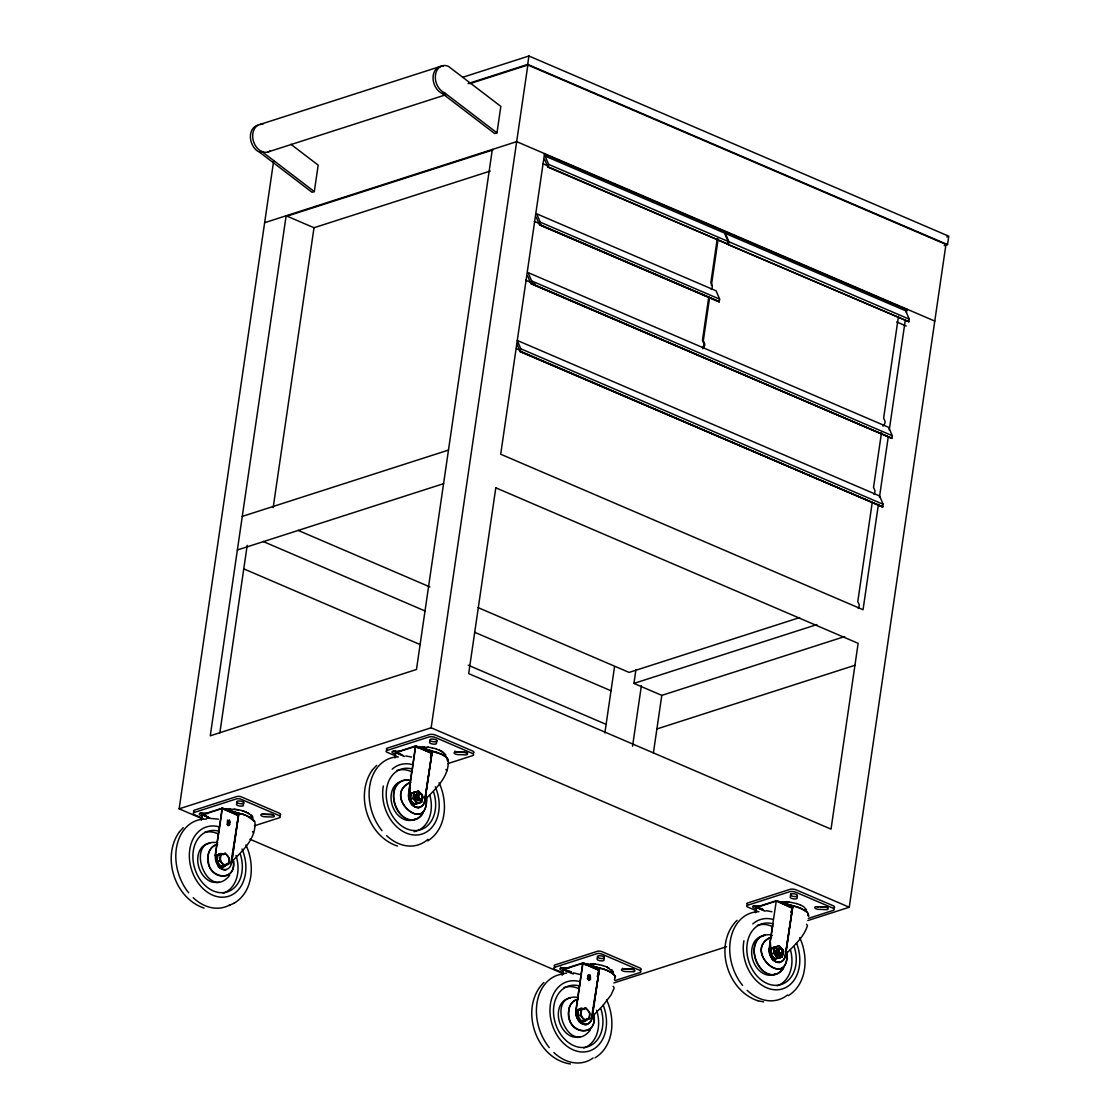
<?xml version="1.0" encoding="UTF-8"?>
<svg xmlns="http://www.w3.org/2000/svg" width="1120" height="1120" viewBox="0 0 1120 1120"><rect width="100%" height="100%" fill="white"/><g stroke="black" fill="none" stroke-linecap="round" stroke-linejoin="round"><path stroke-width="1.5" d="M415.044 796.166L416.038 799.358M415.408 796.88L415.674 795.27M416.038 796.67L416.122 795.816M416.752 795.62L418.348 799.372M775.642 950.936L776.16 953.414L775.726 952.644M776.09 950.796L777.098 953.988M781.466 954.128L781.858 953.484L779.618 954.926L777.644 953.806L776.636 951.44L777.63 948.78M778.358 953.582L777.28 950.418L779.562 948.094M777.364 951.216L777.546 949.634M777.91 951.034L777.994 950.18M782.432 954.03C786.52 950.782 778.596 944.762 778.666 950.894C778.848 955.85 785.96 953.414 782.558 949.34A2.73 2.044 72.2 0 0 779.352 949.368A2.73 2.044 72.2 0 0 780.458 953.4L780.472 953.442A2.73 2.044 72.2 0 0 783.286 951.972L781.578 954.394L782.292 954.17M445.2 756.126L444.262 753.13M447.636 761.096L446.432 757.26M808.164 915.6L808.22 913.878M808.234 915.866L808.304 914.144M808.822 916.188L807.66 912.464L804.706 910.154M422.114 797.748L421.764 795.214M422.254 796.866L421.498 799.162M782.572 953.26L782.362 949.984M783.384 951.902L782.208 954.198M421.96 797.44L422.1 796.726M782.376 952.84L782.292 950.138M782.656 952.182L782.6 950.782L782.782 951.664M790.664 894.236L790.216 897.54A3.738 1.344 8.3 0 0 793.506 898.842A3.738 1.344 8.3 0 0 797.02 898.506L797.426 895.202A3.738 1.344 8.3 0 0 794.192 893.802A3.738 1.344 8.3 0 0 790.678 894.138M201.418 820.12L202.454 814.548L205.73 815.584M215.46 855.792A10.556 7.924 72.2 0 0 222.11 868.994A10.556 7.924 72.2 0 0 231.602 862.722L238.896 813.358L222.138 808.22L215.222 855.862L218.596 832.65M218.82 832.566L222.376 808.136L238.812 813.33L230.986 862.498L230.006 863.786M394.828 757.442L395.556 752.444L415.702 745.962L436.926 752.374M394.982 757.876L395.78 752.374L400.554 753.872M411.936 770.462L408.562 793.688A10.556 7.924 72.2 0 0 415.212 806.89A10.556 7.924 72.2 0 0 424.718 800.618L432.152 751.156L427.196 750.358M424.942 800.548A10.556 7.924 72.2 0 1 415.45 806.82A10.556 7.924 72.2 0 1 408.786 793.618L415.478 746.046L432.236 751.184L425.082 799.582C435.876 788.55 449.47 776.636 448.28 759.626L447.062 757.694L440.762 753.634M412.16 770.392L415.702 745.962M562.03 974.89L562.828 969.388L582.974 962.906L599.424 968.1M562.254 974.82L563.052 969.318L571.284 971.908M592.214 1017.492L591.99 1017.562A10.556 7.924 72.2 0 1 582.484 1023.834A10.556 7.924 72.2 0 1 575.834 1010.632L582.75 962.99L599.508 968.128L592.214 1017.492A10.556 7.924 72.2 0 1 582.722 1023.764A10.556 7.924 72.2 0 1 576.058 1010.562L582.974 962.906M755.44 912.212L756.168 907.214L776.314 900.732L792.834 905.954L785.694 954.352C793.786 945.644 804.034 937.258 807.464 925.512L806.526 924.266M755.594 912.646L756.392 907.144L762.748 909.146M771.778 958.832L770.224 941.22L776.314 900.732M776.09 900.802L792.12 908.04L776.09 900.802L797.524 907.144M787.794 905.128L792.764 905.912L785.33 955.388A10.556 7.924 72.2 0 1 775.824 961.66A10.556 7.924 72.2 0 1 769.174 948.458L772.772 925.162M201.656 818.51L179.144 808.836L273.644 160.986M219.842 732.9L247.198 545.342M257.726 125.202A14.336 10.752 72.2 0 0 250.446 137.872A14.336 10.752 72.2 0 0 259.616 152.236L312.06 192.304L314.314 191.59L318.178 165.13L290.878 144.27M217.014 861.392L217.91 855.33L225.33 853.328L229.25 858.228L228.354 864.29L220.934 866.292L217.014 861.392L219.646 860.552L220.528 854.49M273.168 507.626L314.006 227.738L490.266 171.052M227.164 824.6C228.466 810.782 226.562 835.366 229.74 821.072L227.766 820.4M230.048 824.292L228.984 822.542L229.362 819.896M228.9 825.342L229.74 821.072M230.986 862.498C241.99 851.214 256.452 839.034 254.884 821.548L250.39 817.32M496.986 132.846L500.836 106.386L448.378 66.318A14.336 10.752 72.2 0 0 435.484 74.83A14.336 10.752 72.2 0 0 444.528 92.764L496.986 132.846L494.718 133.574L442.274 93.492A14.336 10.752 72.2 0 1 433.062 77.322A14.336 10.752 72.2 0 1 443.226 66.262M468.062 83.58L527.702 64.4L528.92 56L948.766 236.194L947.534 244.594L944.216 245.658M179.144 808.836L431.158 727.79L527.926 64.512M424.718 800.618L432.236 751.184M544.544 153.594L500.696 454.216L863.044 609.728L878.416 504.35M520.226 351.568L520.8 348.782L517.286 340.452L879.634 495.978L883.148 504.294L882.756 506.87L520.128 351.568L882.658 507.024M531.272 283.374L891.842 438.27L531.104 283.682L531.622 280.924L528.108 272.608L888.72 427.378L892.234 435.694L891.786 438.382L530.894 283.654L527.632 275.912M719.25 301.714L539.672 224.896L540.204 222.138L536.69 213.808L716.114 290.822L719.628 299.138L719.11 301.91L539.476 224.854L536.2 217.112M727.608 244.09L548.016 167.188L548.632 164.388L545.118 156.072L724.542 233.086L728.056 241.402L727.384 244.188M604.856 733.012L614.544 666.596M577.626 1016.162L578.508 1010.1L585.942 1008.084L589.848 1012.998L588.966 1019.06L581.546 1021.062L577.626 1016.162L580.244 1015.322L581.14 1009.246M587.762 979.37C589.078 965.552 587.16 990.136 590.352 975.842L588.378 975.17M590.66 979.062L589.582 977.312L589.974 974.666M589.512 980.112L590.352 975.842M844.718 636.552L661.794 695.38L633.92 683.41L635.936 669.592M632.548 746.214L641.382 685.692M708.624 297.99L702.45 340.354L703.542 342.762A3.416 1.89 -66.8 0 1 702.38 347.858M717.29 238.56L710.864 282.618L711.97 285.026A3.416 1.89 -66.8 0 1 711.312 289.478M709.604 297.598L703.318 340.732L704.41 343.14A3.416 1.89 -66.8 0 1 702.688 348.726M711.368 285.516L718.172 238.938M653.38 753.06L661.794 695.38M728.574 244.23L728.924 241.78L725.41 233.45L905.716 310.842L909.23 319.158L908.838 321.734L728.252 244.566L908.838 321.734M785.33 955.388L792.834 905.954M881.468 432.852L873.516 487.396L874.608 489.804A3.416 1.89 -66.8 0 1 873.964 494.256M898.464 316.316L883.624 418.11L884.716 420.518A3.416 1.89 -66.8 0 1 882.98 426.104M872.13 503.174L857.794 601.538L858.886 603.946A3.416 1.89 -66.8 0 1 858.228 608.398M879.424 497.434L888.244 436.968M889.252 430.052L905.38 319.48M906.388 312.564L906.892 309.12M807.8 920.556L849.254 907.228L946.022 243.95M947.016 237.09L947.17 236.04M238.672 813.442L231.602 862.722M591.99 1017.562L599.508 968.128L591.598 1017.254L590.618 1018.556M432.012 751.254L430.528 757.834L431.76 752.36M599.27 968.198L597.394 976.584L599.508 968.128M792.61 906.024L791.126 912.59L792.358 907.13M417.676 795.102L417.466 796.418M418.096 795.536L418.586 794.388M776.356 951.062L777.14 949.564L780.038 948.584M777.434 950.712L777.924 949.564M777.658 950.082L777.588 952.084L779.394 954.058M780.108 953.344L778.848 951.678L779.198 949.158M416.038 795.844L416.304 795.06M421.834 799.274C424.34 797.034 421.596 791.882 418.236 793.548C416.01 795.62 418.054 800.086 421.05 799.666M417.564 794.654C415.688 798.14 421.946 801.262 422.674 797.202A2.73 2.044 72.2 0 1 419.86 798.63A2.73 2.044 72.2 0 1 418.74 794.598A2.73 2.044 72.2 0 1 421.946 794.57L422.758 797.538L421.596 799.428M776.006 950.824L776.272 950.04M777.91 950.208L778.176 949.424M417.83 803.222L415.744 803.768L421.652 802.13L422.548 797.608L421.736 794.668L418.614 791.168L411.096 793.198L410.214 799.26L411.838 801.822L414.134 804.16L418.936 802.998M410.214 799.26L412.93 798.392L413.812 792.33M777.952 958.02L782.25 956.9L783.02 953.764L783.132 950.838L779.226 945.924L771.708 947.968L770.826 954.03L774.732 958.93L779.534 957.768M770.826 954.03L773.542 953.162L774.424 947.086M782.488 953.288L782.726 952.504M421.638 798.784L422.324 795.158M783.006 952.63L782.922 949.928M727.636 244.034L548.268 166.852M419.51 793.31L420.154 793.506C416.64 793.086 417.956 799.918 421.274 799.064M415.884 795.676L416.626 794.78M416.234 795.144L415.8 797.692L417.158 799.33M416.332 795.536L417.074 794.626M417.326 794.794L416.976 797.314L418.236 798.98M417.592 795.13L418.25 794.248M778.554 949.368L778.218 951.874L780.612 953.988M415.59 795.298L418.95 793.324M417.27 794.234L416.92 797.286M420.224 799.568L420.616 798.924L419.706 800.03M781.312 953.666L780.304 954.8L778.274 953.61M179.256 832.02C161.434 857.234 174.734 898.282 204.064 908.082M229.726 875.28C207.27 903.56 183.064 837.256 217.756 842.73M372.442 769.832C354.508 795.102 367.962 836.5 397.53 846.062M423.248 812.812C402.654 840.546 376.502 780.234 408.604 779.954M590.52 1029.756C568.512 1058.652 543.41 992.726 578.074 997.374M783.86 967.582C763.434 995.148 737.198 935.606 768.922 934.668M419.832 799.12L417.438 799.722M614.418 979.692L615.482 976.318L611.002 972.09M613.312 973.322L612.08 970.088M179.424 831.796L183.246 827.68M372.61 769.636L376.642 765.366M543.858 982.45C518.7 1007.314 535.374 1058.82 570.444 1063.972M737.03 920.304C713.244 943.936 726.768 990.626 757.89 1000.762M591.598 1017.254L602.84 1005.662L611.086 994.938L614.166 987.952L613.424 986.51A8.89 4.41 -60.3 0 0 613.074 986.286M417.956 794.598L418.88 794.514M777.672 949.396L776.258 951.776L777.266 953.638M416.556 794.472L419.16 794.458L418.348 794.08M417.186 794.262L417.746 793.772L416.402 794.206M777.252 949.214L779.59 948.654M778.428 948.822L779.716 948.318M419.244 800.184L419.748 799.386M420.952 799.33L418.628 800.45M780.472 954.45L777.238 954.688M419.636 799.176L418.586 799.82M778.638 954.632L780.864 953.75M779.828 954.38L781.494 953.54M782.768 953.134L781.102 953.974M427.784 840.854C446.796 828.856 447.986 801.57 439.082 782.866M788.382 995.624C807.422 983.668 808.57 956.256 799.694 937.636M418.95 807.856L418.852 807.926A16.268 12.208 72.2 0 1 411.782 804.79M779.562 962.626L779.45 962.696A16.268 12.208 72.2 0 1 772.394 959.56M233.912 903.308C253.666 891.828 254.912 863.772 245.91 844.956M594.972 1057.868C614.306 1046.066 615.426 1018.444 606.522 999.726M229.04 905.506L234.374 903.098M416.542 794.794L419.944 793.786M777 948.976L778.848 948.318M777.49 948.794L779.758 949.186L778.694 949.018M421.722 798.756L418.026 799.862M421.68 799.4L419.02 800.156M779.226 955.22L781.662 954.366L780.892 954.52M409.29 782.74C382.004 797.496 428.414 836.22 426.496 797.398M769.902 937.51C742.602 952.266 789.026 990.99 787.094 952.168M419.062 802.9L417.466 803.264L418.348 803.11M776.622 958.384L779.674 957.67M416.416 803.572L417.186 803.278L416.388 803.502M418.166 803.082L420 802.606L418.278 802.998M416.22 803.614L417.13 803.292M776.804 958.398L778.078 958.034M259.98 124.474L440.384 66.458M462.658 77.308L528.92 56M469.826 83.664L527.856 65.002L945.952 244.44M259.616 152.236L261.87 151.508L314.314 191.59M442.274 93.492L444.528 92.764M267.61 152.082L446.362 94.598M264.656 222.684L516.67 141.638L934.766 321.076M287 216.146L493.206 149.842L492.324 149.464L416.472 669.48L210.266 735.798L286.132 215.782L314.006 227.738M242.27 516.404L448.476 450.086M237.37 549.99L443.576 483.672M799.554 617.61L629.118 672.42L478.072 607.6M222.376 808.136L202.216 814.618L205.506 815.654M202.174 814.954L222.32 808.472M395.5 752.78L415.66 746.298M633.92 683.41L816.844 624.596M254.366 825.818L279.286 817.81A4.55 1.652 8.3 0 0 278.656 815.388L241.206 799.316A3.416 1.232 8.3 0 0 236.446 798.882L194.208 812.476A4.55 1.652 8.3 0 0 194.824 814.884L202.776 818.3M447.678 763.644L472.598 755.636A4.55 1.652 8.3 0 0 471.968 753.214L435.386 737.52A4.55 1.652 8.3 0 0 429.044 736.946L386.806 750.526A3.416 1.232 8.3 0 0 387.268 752.346L396.634 756.364M409.85 786.38L411.18 804.062M216.51 854.686L218.442 866.978A16.268 12.208 72.2 0 0 225.512 870.1L226.24 869.61M225.33 853.328L217.91 855.33M418.614 791.168L411.096 793.198M220.934 866.292L228.354 864.29M414.134 804.16L421.652 802.13M656.894 728.966L854.784 665.336M562.772 969.724L582.932 963.242M756.112 907.55L776.258 901.068M614.978 980.588L639.884 972.58A4.55 1.652 8.3 0 0 639.268 970.158L601.818 954.086A3.416 1.232 8.3 0 0 597.058 953.652L554.806 967.232A4.55 1.652 8.3 0 0 555.422 969.654L563.388 973.07M808.29 918.414L833.196 910.406A4.55 1.652 8.3 0 0 832.58 907.984L795.998 892.29A4.55 1.652 8.3 0 0 789.656 891.716L747.404 905.296A3.416 1.232 8.3 0 0 747.866 907.116L757.232 911.134M613.816 982.954L726.558 946.694M577.122 1009.456L579.054 1021.748A16.268 12.208 72.2 0 0 586.124 1024.87L586.838 1024.38M769.174 948.458L769.398 948.388A10.556 7.924 72.2 0 0 776.048 961.59A10.556 7.924 72.2 0 0 785.554 955.318M585.942 1008.084L578.508 1010.1M776.51 946.806L779.226 945.924M581.546 1021.062L588.966 1019.06M774.732 958.93L782.25 956.9M779.212 957.684L780.598 957.348L777.21 958.3M780.108 957.502L780.094 957.474A5.698 4.27 72.2 0 1 774.312 950.026A5.698 4.27 72.2 0 1 781.508 948.276A5.698 4.27 72.2 0 1 780.178 957.376L777.616 958.23M777.476 958.174L773.542 953.162M774.97 947.198L771.708 947.968M225.092 809.606L226.59 809.284M225.75 809.648L230.51 809.116M585.704 964.376L594.944 964.068M584.99 964.726L587.72 964.11M410.9 782.39C380.044 794.542 428.596 838.082 426.44 797.034M561.554 974.12L566.776 972.986M771.512 937.16C740.656 949.312 789.194 992.852 787.052 951.79M417.326 747.642L428.19 747.194M418.012 747.684L424.326 746.956M419.944 799.386L418.712 799.316M780.528 954.016L781.816 953.75M419.16 800.282L416.64 799.932M780.878 901.824L788.55 901.908L796.852 903.63M226.52 809.284C235.466 808.934 246.456 809.69 252.658 816.97L252.7 818.552M417.606 793.758L418.32 793.688M779.478 948.122L780.192 948.052M777.574 948.724L779.044 948.822M418.712 794.038L419.86 793.814M417.088 794.57L419.636 794.696M779.324 948.808L781.004 948.738M781.466 901.88L788.788 901.964M206.934 818.09L218.372 819.14M228.984 822.542L230.034 822.556M589.582 977.312L590.646 977.326M208.152 813.456L200.788 813.204A3.71 1.344 8.3 0 0 199.402 814.436A3.71 1.344 8.3 0 0 202.398 815.836M568.764 968.226L561.386 967.974A3.71 1.344 8.3 0 0 560 969.206A3.71 1.344 8.3 0 0 562.996 970.606M400.848 751.338L393.484 751.072A3.71 1.344 8.3 0 0 392.098 752.304A3.71 1.344 8.3 0 0 395.094 753.69M273.154 814.688L264.306 814.38A3.71 1.344 8.3 0 1 262.388 813.792M205.688 813.582L202.734 813.484A3.71 1.344 8.3 0 1 200.34 812.644M761.46 906.108L754.082 905.842A3.71 1.344 8.3 0 0 752.696 907.074A3.71 1.344 8.3 0 0 755.706 908.46M567.77 968.408L563.346 968.254A3.71 1.344 8.3 0 1 560.588 967.134M820.358 907.06L827.022 907.312A3.738 1.344 8.3 0 0 828.296 906.836M758.996 906.22L756.042 906.108A3.71 1.344 8.3 0 1 754.124 905.534M590.674 963.816L594.846 964.012M238.028 813.232L242.998 814.352M598.78 968.016L603.596 969.122M766.136 910.686L771.918 911.75M234.066 809.256L238.448 809.858M233.338 812.28L242.746 814.114L250.908 817.684M594.678 964.012L599.06 964.628M595.532 967.288L603.358 968.884L611.52 972.44M595.476 967.47L598.78 967.96M427.938 747.138L432.18 747.824M427.294 750.176L441.182 753.942M787.892 904.946L797.272 906.892L805.238 910.532M405.818 755.944L411.586 757.064M758.128 1000.818L763.63 1001.868M573.23 972.818L581.42 974.862M418.18 795.508L418.922 798.14L420.644 799.022M419.916 799.246L418.292 798.336M417.522 799.204L418.74 799.624M779.31 954.086L780.71 953.512L779.534 952.91M779.352 954.394L778.134 953.974M776.09 951.622L776.608 953.274L778.806 954.576L778.05 954.492M419.734 799.932L418.264 799.4M418.306 799.988L419.104 800.128M417.676 800.184L418.46 800.338M780.178 954.352L780.976 954.492M780.332 954.702L778.96 954.142M779.072 955.108L777.014 954.016M778.988 955.122L777.616 954.576M598.892 964.628L603.148 965.622M432.166 747.81L436.254 748.86M417.312 799.414L418.25 799.792M777.084 953.694L778.848 954.562M418.88 793.52L419.608 793.674M418.236 793.716L418.978 793.884M417.606 793.926L418.446 794.052M780.108 948.08L782.026 949.228M779.478 948.29L780.836 948.85M417.97 794.416L419.608 794.276M395.556 752.444L400.484 753.998M756.168 907.214L762.734 909.286M562.828 969.388L571.046 971.978M242.228 810.838L246.134 812.182M242.76 814.324L247.338 815.892M602.84 965.608L606.844 966.924M603.372 969.094L607.936 970.662M587.244 978.46L590.058 979.454M547.946 167.188L544.628 159.376M520.128 351.568L516.81 343.756M436.044 748.818L442.89 751.772M436.674 752.346L444.64 755.762M796.656 903.588L800.52 904.974M797.286 907.116L801.78 908.712M527.702 64.4L947.534 244.594M544.152 153.972L907.466 309.89M548.632 164.388L728.056 241.402M728.924 241.78L909.23 319.158M542.668 163.618L547.47 165.676M896.686 321.93L906.22 326.032M540.204 222.138L719.628 299.138M534.254 221.354L540.652 224.098M539.84 224.588L719.278 301.602M531.622 280.924L892.234 435.694M525.672 280.154L535.29 284.27M520.8 348.782L883.148 504.294M516.446 348.684L519.666 350.07M520.45 351.232L882.756 506.87M298.116 530.376L429.87 586.922M263.102 541.464L425.026 610.96M474.74 632.296L611.016 690.788M243.768 568.862L420.126 644.56M468.23 665.196L606.116 724.374M431.158 727.79L849.254 907.228M415.478 746.046L431.522 753.27L415.422 746.382M395.78 752.374L403.102 755.51M395.738 752.71L404.516 756.462M756.392 907.144L763.7 910.28M756.336 907.48L765.114 911.232M222.138 808.22L238.182 815.444L222.096 808.556M582.75 962.99L598.794 970.214L582.694 963.326M227.388 824.516L229.124 825.272M588 979.286L589.736 980.042M202.454 814.548L208.306 817.054M202.398 814.884L209.72 818.02M563.052 969.318L570.374 972.454M563.01 969.654L573.244 974.036M249.886 839.202L563.458 973.784M606.746 966.952L613.214 971.796M606.368 966.84L609.266 968.296M607.586 970.578L613.55 974.19M245.756 812.084L249.214 813.722M246.974 815.822L254.296 821.296M800.1 904.862L803.488 906.542L806.61 909.832M801.416 908.642L807.114 912.282M439.502 750.092L445.998 755.062M416.892 799.414L415.996 798.378M779.506 953.96L780.262 954.324M418.39 799.96L417.032 799.036M417.76 800.156L415.492 796.852M780.766 948.276L781.928 949.256M780.136 948.472L781.382 949.424M779.506 948.682L780.206 949.046M778.876 948.878L779.674 949.214M420.392 793.968L421.428 794.738M444.164 755.622L446.502 757.512M778.848 953.75L777.952 952.714M778.218 953.946L777.238 952.938M779.59 953.946L778.414 952.686M418.894 799.204L417.816 797.916M417.718 799.582L416.122 796.642M412.93 798.392L416.85 803.292M580.244 1015.322L584.164 1020.222M219.646 860.552L223.566 865.452M445.914 769.496L446.852 770.742M611.352 969.864L612.472 971.418M613.48 973.938L614.894 976.066M251.426 815.374L252.616 817.026M250.74 815.094L251.86 816.648M252.882 819.182L254.212 821.044M419.006 798.112L418.18 796.194M417.116 798.728L416.276 796.124M416.654 798.868L415.828 796.95M777.238 953.064L777.728 953.778M416.486 799.218L415.66 797.692M253.554 833.196L252.812 831.74A8.89 4.41 -60.3 0 0 252.476 831.516M777.322 952.91L776.888 950.894M778.498 952.658L777.994 951.006M747.012 903.784L747.068 903.938A3.416 1.232 8.3 0 0 747.614 904.442M416.29 797.496L416.64 798.294M415.128 797.874L415.464 798.672M421.68 795.368L422.016 796.74M778.302 951.846L778.148 950.488M417.606 797.104L417.536 795.718M776.72 951.412L776.902 952.266M614.824 975.814L614.922 977.55M270.186 150.962A14.336 10.752 72.2 0 1 253.33 140.812A14.336 10.752 72.2 0 1 262.822 124.292M757.372 925.316A31.822 23.884 72.2 0 1 772.59 926.702M790.398 949.676A31.822 23.884 72.2 0 1 777.098 985.81M775.362 973.868A20.104 15.092 72.2 0 1 752.808 959.84A20.104 15.092 72.2 0 1 763.7 935.9M783.146 968.73A20.482 15.372 72.2 0 1 757.4 963.886A20.482 15.372 72.2 0 1 764.904 934.85M769.804 934.808A20.482 15.372 72.2 0 1 772.31 935.522M778.68 957.222A5.698 4.27 72.2 0 1 772.45 956.592A5.698 4.27 72.2 0 1 771.904 948.724M772.758 947.94A5.698 4.27 72.2 0 1 776.062 947.716M796.502 942.942A36.386 27.3 72.2 0 1 775.348 989.8A36.386 27.3 72.2 0 1 743.918 940.772M752.794 923.93A36.386 27.3 72.2 0 1 773.248 919.478M794.206 946.708A31.822 23.884 72.2 0 1 777.728 985.236A31.822 23.884 72.2 0 1 746.914 951.944A31.822 23.884 72.2 0 1 773.038 923.832M787.472 994.994A45.514 34.146 72.2 0 1 747.138 990.332M742.602 985.432A45.514 34.146 72.2 0 1 730.884 937.874A45.514 34.146 72.2 0 1 758.94 911.694M818.174 906.976A3.71 1.344 8.3 0 1 816.83 906.626M797.356 896.154A3.738 1.344 8.3 0 1 793.856 896.49A3.738 1.344 8.3 0 1 790.552 895.188M746.998 903.77A3.416 1.232 8.3 0 1 747.754 902.944L789.992 889.364A4.55 1.652 8.3 0 1 796.334 889.938L832.93 905.632A4.55 1.652 8.3 0 1 833.882 907.928M564.06 987.49A31.822 23.884 72.2 0 1 579.264 988.862M596.596 1010.254A31.822 23.884 72.2 0 1 583.786 1047.984M579.838 1036.952A20.104 15.092 72.2 0 1 577.5 1037.386L572.628 1036.798A20.104 15.092 72.2 0 1 558.348 1015.868A20.104 15.092 72.2 0 1 570.374 998.074M603.19 1005.116A36.386 27.3 72.2 0 1 586.726 1051.652A36.386 27.3 72.2 0 1 550.158 1014.72A36.386 27.3 72.2 0 1 579.936 981.652M587.062 1018.626A6.79 5.096 72.2 0 1 580.16 1020.698A6.79 5.096 72.2 0 1 577.304 1011.528A6.79 5.096 72.2 0 1 584.206 1009.456M587.3 1018.542A6.79 5.096 72.2 0 1 580.398 1020.628A6.79 5.096 72.2 0 1 577.556 1011.458A6.79 5.096 72.2 0 1 584.458 1009.372M600.894 1008.882A31.822 23.884 72.2 0 1 584.416 1047.396A31.822 23.884 72.2 0 1 553.602 1014.118A31.822 23.884 72.2 0 1 579.726 986.006M593.068 1057.994A45.514 34.146 72.2 0 1 553.826 1052.506M549.276 1047.592A45.514 34.146 72.2 0 1 537.236 1001.644A45.514 34.146 72.2 0 1 562.912 974.022M604.254 958.104A3.738 1.344 8.3 0 1 600.754 958.44A3.738 1.344 8.3 0 1 597.45 957.138M554.974 966.882A4.55 1.652 8.3 0 1 555.156 964.88L597.394 951.3A3.416 1.232 8.3 0 1 599.676 951.146L600.124 951.188A3.416 1.232 8.3 0 1 602.154 951.734L639.604 967.806A4.55 1.652 8.3 0 1 640.234 970.228M622.51 968.296A3.71 1.344 8.3 0 0 624.904 969.136L633.752 969.458A3.738 1.344 8.3 0 0 634.284 969.346M204.652 832.37A31.822 23.884 72.2 0 1 218.666 834.106M235.998 855.484A31.822 23.884 72.2 0 1 223.188 893.214M219.226 882.182A20.104 15.092 72.2 0 1 216.888 882.616L212.016 882.028A20.104 15.092 72.2 0 1 197.736 861.098A20.104 15.092 72.2 0 1 209.762 843.304M242.032 849.03A36.386 27.3 72.2 0 1 226.828 896.742A36.386 27.3 72.2 0 1 189.588 860.426A36.386 27.3 72.2 0 1 219.338 826.882M226.45 863.856A6.79 5.096 72.2 0 1 219.548 865.942A6.79 5.096 72.2 0 1 216.706 856.758A6.79 5.096 72.2 0 1 223.608 854.686M226.688 863.786A6.79 5.096 72.2 0 1 220.052 866.04A6.79 5.096 72.2 0 1 216.762 857.29A6.79 5.096 72.2 0 1 223.062 854.126M240.296 854.112A31.822 23.884 72.2 0 1 223.804 892.626A31.822 23.884 72.2 0 1 192.99 859.348A31.822 23.884 72.2 0 1 219.114 831.236M230.174 904.722A45.514 34.146 72.2 0 1 193.228 897.736M188.678 892.822A45.514 34.146 72.2 0 1 177.142 844.48A45.514 34.146 72.2 0 1 206.388 819.112M243.656 803.334A3.738 1.344 8.3 0 1 240.142 803.67A3.738 1.344 8.3 0 1 236.852 802.368M194.362 812.112A4.55 1.652 8.3 0 1 194.544 810.124L236.782 796.53A3.416 1.232 8.3 0 1 239.078 796.376L239.512 796.418A3.416 1.232 8.3 0 1 241.542 796.964L279.006 813.036A4.55 1.652 8.3 0 1 279.622 815.458M396.76 770.546A31.822 23.884 72.2 0 1 411.978 771.932M429.786 794.92A31.822 23.884 72.2 0 1 417.662 830.62M416.5 831.04A31.822 23.884 72.2 0 1 414.064 831.656M414.75 819.098A20.104 15.092 72.2 0 1 392.7 806.568A20.104 15.092 72.2 0 1 400.764 781.564M422.548 813.96A20.482 15.372 72.2 0 1 395.444 806.218A20.482 15.372 72.2 0 1 409.206 780.038M418.082 802.452A5.698 4.27 72.2 0 1 411.838 801.822A5.698 4.27 72.2 0 1 411.292 793.954M412.146 793.17A5.698 4.27 72.2 0 1 414.302 792.652M435.344 786.856A36.386 27.3 72.2 0 1 415.296 835.044A36.386 27.3 72.2 0 1 383.32 786.002M392.182 769.16A36.386 27.3 72.2 0 1 412.65 764.708M433.608 791.938A31.822 23.884 72.2 0 1 417.116 830.466A31.822 23.884 72.2 0 1 386.316 797.174A31.822 23.884 72.2 0 1 412.426 769.062M427.924 839.328A45.514 34.146 72.2 0 1 386.54 835.576M381.99 830.662A45.514 34.146 72.2 0 1 370.272 783.104A45.514 34.146 72.2 0 1 398.328 756.924M467.684 752.066A3.738 1.344 8.3 0 1 466.424 752.542L457.562 752.206A3.71 1.344 8.3 0 1 454.804 751.086M395.43 751.352A3.71 1.344 8.3 0 1 394.1 750.988M436.758 741.384A3.738 1.344 8.3 0 1 433.244 741.72A3.738 1.344 8.3 0 1 429.954 740.418M387.002 749.672A3.416 1.232 8.3 0 1 386.456 749.168L386.4 749.028A3.416 1.232 8.3 0 1 387.142 748.174L429.38 734.594A4.55 1.652 8.3 0 1 435.736 735.168L472.318 750.862A4.55 1.652 8.3 0 1 473.284 753.158M208.082 856.576C204.582 877.786 237.636 885.304 233.156 859.572C238.042 880.754 210.238 881.314 208.418 861.938C206.794 855.106 209.65 845.614 217.574 844.564C212.884 844.788 207.858 850.99 208.082 856.576M568.68 1011.346C565.194 1032.556 598.248 1040.06 593.768 1014.342C598.654 1035.524 570.85 1036.084 569.03 1016.708C567.392 1009.862 570.262 1000.384 578.172 999.334C573.496 999.558 568.47 1005.76 568.68 1011.346M243.698 802.382L243.306 805.686A3.738 1.344 8.3 0 1 239.806 806.022A3.738 1.344 8.3 0 1 236.502 804.72L236.922 801.416A3.71 1.344 8.3 0 1 240.408 801.08A3.71 1.344 8.3 0 1 243.698 802.382M604.296 957.152L603.918 960.456A3.738 1.344 8.3 0 1 600.404 960.792A3.738 1.344 8.3 0 1 597.114 959.49L597.534 956.186A3.71 1.344 8.3 0 1 601.02 955.85A3.71 1.344 8.3 0 1 604.296 957.152M436.828 740.446L436.408 743.736A3.738 1.344 8.3 0 1 432.908 744.072A3.738 1.344 8.3 0 1 429.604 742.77L430.052 739.466A3.71 1.344 8.3 0 1 433.538 739.144A3.71 1.344 8.3 0 1 436.828 740.446M495.796 487.816L468.678 673.624L831.026 829.136L858.144 643.328L495.796 487.816M271.194 814.408L262.346 814.1A3.71 1.344 8.3 0 0 260.96 815.332A3.71 1.344 8.3 0 0 263.956 816.732L272.804 817.04A3.738 1.344 8.3 0 0 274.19 815.808A3.738 1.344 8.3 0 0 271.194 814.408M631.792 969.178L622.958 968.87A3.71 1.344 8.3 0 0 621.572 970.102A3.71 1.344 8.3 0 0 624.568 971.488L633.416 971.81A3.738 1.344 8.3 0 0 634.788 970.578A3.738 1.344 8.3 0 0 631.792 969.178M464.45 752.248L455.602 751.926A3.71 1.344 8.3 0 0 454.216 753.158A3.71 1.344 8.3 0 0 457.212 754.558L466.074 754.894A3.738 1.344 8.3 0 0 467.446 753.648A3.738 1.344 8.3 0 0 464.45 752.248M818.398 906.78L816.214 906.696A3.71 1.344 8.3 0 0 814.828 907.928A3.71 1.344 8.3 0 0 817.824 909.328L826.686 909.664A3.738 1.344 8.3 0 0 828.058 908.418A3.738 1.344 8.3 0 0 825.062 907.018L818.398 906.78M581.014 1012.186A5.698 4.27 72.2 0 0 586.894 1019.536A5.698 4.27 72.2 0 0 588.224 1010.436A5.698 4.27 72.2 0 0 581.014 1012.186M220.416 857.416A5.698 4.27 72.2 0 0 226.282 864.766A5.698 4.27 72.2 0 0 227.612 855.666A5.698 4.27 72.2 0 0 220.416 857.416M413.7 795.256A5.698 4.27 72.2 0 0 419.58 802.606A5.698 4.27 72.2 0 0 420.896 793.506A5.698 4.27 72.2 0 0 413.7 795.256"/></g></svg>
